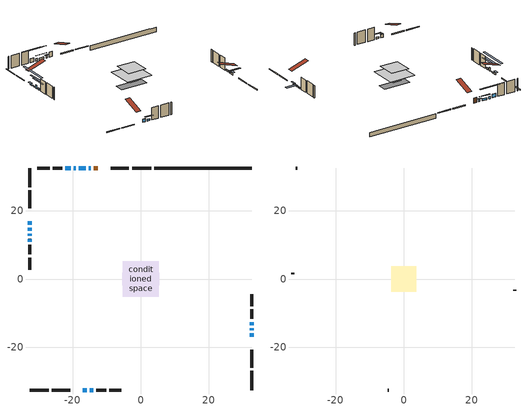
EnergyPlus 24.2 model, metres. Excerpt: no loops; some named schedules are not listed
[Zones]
conditioned space
 floor outside (Floor1 construction): -1.71,-1.71 -1.71,1.71 1.71,1.71 1.71,-1.71 z0.46
 floor adiabatic (AdiabaticFloorConstruction): -5.23,-5.23 -5.23,5.23 5.23,5.23 5.23,-5.23 z2.9
 floor foundation (Slab1 construction): -5.37,-1.79 -5.37,1.79 5.37,1.79 5.37,-1.79 z-1.31
 wall outside (RimJoist1 construction): 3.06,32.64 -2.54,32.64 / -32.64,-32.64 -27.04,-32.64 / -32.64,32.64 -32.64,27.04 / 32.64,-32.64 32.64,-27.04 z0.46:0.76
 wall outside (RimJoist2 construction): -3.47,32.64 -8.84,32.64 / -26.11,-32.64 -20.74,-32.64 / -32.64,26.11 -32.64,20.74 / 32.64,-26.11 32.64,-20.74 z0.46:0.76
 wall outside (AdiabaticWallConstruction 1): -12.59,32.64 -13.76,32.64 z0.46:2.49
 wall outside (AdiabaticWallConstruction): -14.69,32.64 -15.25,32.64 / -19.13,32.64 -19.69,32.64 z0.46:1.38; 32.64,-16.99 32.64,-15.97 / -16.18,32.64 -18.21,32.64 / -32.64,16.99 -32.64,15.97 / -14.97,-32.64 -13.95,-32.64 z0.46:1.22; -32.64,15.05 -32.64,14.23 z0.46:0.87; 32.64,-15.05 32.64,-14.53 / 32.64,-13.61 32.64,-12.69 z0.46:1.07; -20.62,32.64 -22.15,32.64 z0.46:1.98; -16.99,-32.64 -15.89,-32.64 z0.46:1.73; -32.64,13.3 -32.64,12.69 z0.46:1.88; -32.64,11.76 -32.64,11 z0.46:1.3
 wall outside (Wall1 construction): -23.07,32.64 -25.9,32.64 / -13.02,-32.64 -10.19,-32.64 / -32.64,10.07 -32.64,7.24 / 32.64,-11.76 32.64,-8.93 z0.46:5.34
 wall outside (Wall2 construction): -26.83,32.64 -30.41,32.64 / -9.26,-32.64 -5.68,-32.64 / -32.64,6.31 -32.64,2.73 / 32.64,-8 32.64,-4.42 z0.46:5.34
 wall foundation (FoundationWall1 construction): 3.99,32.64,-1.31 3.99,32.64,0.46 29.78,32.64,0.46 29.78,32.64,0.34 32.64,32.64,0.34 32.64,32.64,-1.31
 window (WindowConstruction 10): -14.69,32.64 -15.25,32.64 z0.46:1.37
 window (WindowConstruction 7): 32.64,-16.99 32.64,-15.97 z0.46:1.22
 window (WindowConstruction 8): -16.18,32.64 -18.21,32.64 z0.46:1.22
 window (WindowConstruction 9): -32.64,16.99 -32.64,15.97 z0.46:1.22
 window (WindowConstruction 12): -32.64,15.04 -32.64,14.23 z0.46:0.87
 window (WindowConstruction 11): -19.13,32.64 -19.69,32.64 z0.46:1.37
 window (WindowConstruction): 32.64,-15.04 32.64,-14.53 z0.46:1.07
 window (WindowConstruction 1): 32.64,-13.61 32.64,-12.69 z0.46:1.07
 window (WindowConstruction 2): -20.62,32.64 -22.15,32.64 z0.46:1.98
 window (WindowConstruction 3): -16.99,-32.64 -15.9,-32.64 z0.46:1.73
 window (WindowConstruction 4): -14.97,-32.64 -13.95,-32.64 z0.46:1.22
 window (WindowConstruction 5): -32.64,13.3 -32.64,12.69 z0.46:1.88
 window (WindowConstruction 6): -32.64,11.76 -32.64,11 z0.46:1.3
 door (Door): -12.59,32.64 -13.76,32.64 z0.46:2.49
 ceiling adiabatic (AdiabaticFloorConstruction): 5.23,-5.23 5.23,5.23 -5.23,5.23 -5.23,-5.23 z2.9
attic - vented
 floor to conditioned space (Floor2 construction Reversed): -3.7,-3.7 -3.7,3.7 3.7,3.7 3.7,-3.7 z5.34
 wall outside (Wall3 construction): -31.34,32.64 -31.71,32.64 / -4.75,-32.64 -4.38,-32.64 / -32.64,1.8 -32.64,1.43 / 32.64,-3.49 32.64,-3.12 z0.46:5.34
 roof outside (Roof1 construction): -11.67,32.64,5.34 -11.67,25.44,7.74 -9.77,25.44,7.74 -9.77,32.64,5.34; -17.92,-32.64,5.34 -17.92,-25.44,7.74 -19.81,-25.44,7.74 -19.81,-32.64,5.34; -32.64,17.92,5.34 -25.44,17.92,7.74 -25.44,19.81,7.74 -32.64,19.81,5.34; 32.64,-17.92,5.34 25.44,-17.92,7.74 25.44,-19.81,7.74 32.64,-19.81,5.34
shading: -15.55,32.64 -14.39,32.64 -14.39,32.94 -15.55,32.94 z1.67; 32.64,-15.67 32.64,-17.29 33.25,-17.29 33.25,-15.67 z1.52; -19.42,32.64 -14.96,32.64 -14.96,32.94 -19.42,32.94 z2.44; -32.64,15.67 -32.64,17.29 -33.25,17.29 -33.25,15.67 z1.52; -32.64,8.74 -32.64,20.53 -33.25,20.53 -33.25,8.74 z6.35; -23.65,32.64 -15.17,32.64 -15.17,32.94 -23.65,32.94 z5.33; 32.64,-14.38 32.64,-15.19 37.21,-15.19 37.21,-14.38 z1.22; 32.64,-12.64 32.64,-13.65 32.94,-13.65 32.94,-12.64 z1.12; -25.49,32.64 -17.27,32.64 -17.27,32.94 -25.49,32.94 z5.33; -15.85,-32.64 -17.04,-32.64 -17.04,-32.94 -15.85,-32.94 z1.78; -12.73,-32.64 -16.19,-32.64 -16.19,-32.94 -12.73,-32.94 z2.44; -32.64,9.95 -32.64,16.04 -33.25,16.04 -33.25,9.95 z4.62; -32.64,8.26 -32.64,14.5 -33.25,14.5 -33.25,8.26 z4.04
[Building]
Building 1: Terrain=Suburbs
[Site:Location]
Moncton Intl AP_NB: Latitude {deg}=46.11; Longitude {deg}=-64.68; Time Zone {hr}=-4; Elevation {m}=71; Keep Site Location Information=Yes
[Site:GroundTemperature:Shallow]
1.33672, -0.726403, -0.891626, 0.0874321, 4.0178, 7.92987, 11.3214, 13.4699, 13.6524, 11.905, 8.59993, 4.80787
[Site:WaterMainsTemperature]
Calculation Method=Schedule; Temperature Schedule=mains temperature schedule
[Material] Roughness=Rough; Thermal Absorptance=0.9
Name | Thickness {m} | Conductivity {W/m-K} | Density {kg/m3} | Specific Heat {J/kg-K} | Solar Absorptance | Visible Absorptance
asphalt or fiberglass shingles | 0.00635 | 0.162714 | 1121.4 | 1465.45 | 0.4 | 0.4
ceiling loosefill ins | 0.254 | 0.0480833 | 16.02 | 1046.75 | 0.7 | 0.7
ceiling stud and cavity | 0.1397 | 0.0965172 | 65.682 | 1177.47 | 0.7 | 0.7
concrete 4.0 in. | 0.1016 | 1.803125 | 2242.8 | 837.4 | 0.7 | 0.7
concrete 8.0 in. | 0.2032 | 1.803125 | 2242.8 | 837.4 | 0.7 | 0.7
door material | 0.04445 | 0.053851 | 512.64 | 1214.23 | 0.7 | 0.7
floor covering | 0.0127 | 0.0433444 | 54.468 | 1339.84 | 0.6 | 0.6
floor rigid ins | 0.051816 | 0.029427 | 32.04 | 1214.23 | 0.7 | 0.7
floor rigid ins 1; wall rigid ins | 0.512978 | 0.029427 | 32.04 | 1214.23 | 0.7 | 0.7
floor stud and cavity | 0.1397 | 0.0842943 | 92.3553 | 1139.71 | 0.7 | 0.7
floor stud and cavity 1 | 0.1397 | 1.75129 | 37.0049 | 1207.88 | 0.7 | 0.7
furniture material conditioned space 1 | 0.1524 | 0.115458 | 640.8 | 1214.23 | 0.6 | 0.6
gypsum board | 0.0127 | 0.160291 | 801 | 837.4 | 0.6 | 0.6
osb sheathing 0.5 in. | 0.0127 | 0.115458 | 512.64 | 1214.23 | 0.7 | 0.7
osb sheathing 0.75 in. | 0.01905 | 0.115458 | 512.64 | 1214.23 | 0.7 | 0.7
osb sheathing 2.0 in. | 0.0508 | 0.115458 | 512.64 | 1214.23 | 0.7 | 0.7
rim joist stud and cavity | 0.0508 | 0.153904 | 50.32683 | 1063.81 | 0.6 | 0.6
rim joist stud and cavity 1 | 0.0508 | 0.0285197 | 125.044 | 1163.47 | 0.6 | 0.6
wall stud and cavity | 0.1397 | 0.112219 | 139.0536 | 1170.24 | 0.7 | 0.7
wall stud and cavity 1 | 0.1397 | 0.111745 | 139.0536 | 1170.24 | 0.7 | 0.7
wall stud and cavity 2 | 0.0889 | 6.9971 | 50.32683 | 1063.81 | 0.6 | 0.6
wall stud and cavity 3 | 0.0889 | 0.380278 | 52.3479 | 1209.89 | 0.7 | 0.7
wall stud and cavity 4 | 0.0889 | 0.391764 | 83.0341 | 1211.67 | 0.7 | 0.7
wood siding | 0.0254 | 0.102417 | 544.68 | 1172.36 | 0.4 | 0.4
wood siding 1 | 0.00254 | 0.102417 | 544.68 | 1172.36 | 0.4 | 0.4
wood siding 2; wood siding 3; wood siding 4 | 0.0254 | 0.102417 | 544.68 | 1172.36 | 0.7 | 0.7
[WindowMaterial:SimpleGlazingSystem]
Name | U-Factor {W/m2-K} | Solar Heat Gain Coefficient
WindowMaterial | 3.07577 | 0.38
WindowMaterial 1 | 3.0383 | 0.46
WindowMaterial 2 | 2.95653 | 0.6
WindowMaterial 3 | 2.98606 | 0.56
WindowMaterial 4 | 3.02126 | 0.5
WindowMaterial 5 | 3.00991 | 0.51
WindowMaterial 6 | 3.04 | 0.48
WindowMaterial 7 | 3.04227 | 0.45
WindowMaterial 8 | 3.06158 | 0.39
[Construction]
AdiabaticFloorConstruction: floor stud and cavity 1, floor rigid ins 1, osb sheathing 0.75 in., floor covering
AdiabaticWallConstruction: wood siding 3, wall rigid ins, wall stud and cavity 3, gypsum board
AdiabaticWallConstruction 1: wood siding 4, wall rigid ins, wall stud and cavity 3, gypsum board
Door: door material
Floor1 construction: floor stud and cavity, floor rigid ins, osb sheathing 0.75 in., floor covering
Floor2 construction Reversed: gypsum board, ceiling stud and cavity, ceiling loosefill ins
FoundationWall1 construction: concrete 8.0 in.
furniture construction conditioned space 1: furniture material conditioned space 1
PartitionWallConstruction: gypsum board, wall stud and cavity 4, gypsum board
RimJoist1 construction: wood siding 2, rim joist stud and cavity
RimJoist2 construction: wood siding 2, osb sheathing 2.0 in., rim joist stud and cavity 1
Roof1 construction: asphalt or fiberglass shingles
Slab1 construction: concrete 4.0 in.
Wall1 construction: wood siding, osb sheathing 0.5 in., wall stud and cavity, gypsum board
Wall2 construction: wood siding, osb sheathing 0.5 in., wall stud and cavity 1, gypsum board
Wall3 construction: wood siding 1, wall stud and cavity 2
WindowConstruction: WindowMaterial
WindowConstruction 1: WindowMaterial 1
WindowConstruction 10; WindowConstruction 11: WindowMaterial 7
WindowConstruction 12: WindowMaterial 8
WindowConstruction 2: WindowMaterial 2
WindowConstruction 3: WindowMaterial 3
WindowConstruction 4; WindowConstruction 7; WindowConstruction 8; WindowConstruction 9: WindowMaterial 4
WindowConstruction 5: WindowMaterial 5
WindowConstruction 6: WindowMaterial 6
[Zone] Multiplier=1; Part of Total Floor Area=Yes
Name | Volume {m3}
attic - vented | 21.2812
conditioned space | 337.7
[Space]
Name | Zone | Volume {m3}
attic - vented 1 | attic - vented | 21.2812
conditioned space 1 | conditioned space | 337.7
[ZoneInfiltration:EffectiveLeakageArea]
infil attic - vented 1: Zone or Space=attic - vented 1; Schedule=Always On Discrete; Effective Air Leakage Area {cm2}=1928.12; Stack Coefficient=0.000505994; Wind Coefficient=1.51982e-05
[ZoneMixing]
whole house fan mix: Zone or Space=attic - vented; Schedule=Always On Continuous; Design Flow Rate Calculation Method=Flow/Zone; Design Flow Rate {m3/s}=0; Source Zone or Space=conditioned space
[SurfaceProperty:ExposedFoundationPerimeter]
Slab1: Exposed Perimeter Calculation Method=TotalExposedPerimeter; Total Exposed Perimeter {m}=28.652
[InternalMass] Zone or ZoneList=conditioned space; Space or SpaceList=conditioned space 1
Name | Construction | Surface Area {m2}
furniture mass conditioned space 1 | furniture construction conditioned space 1 | 63.7883
partition wall mass | PartitionWallConstruction | 159.471
[Lights]
interior lighting: Zone or ZoneList or Space or SpaceList=conditioned space 1; Schedule=interior lighting schedule; Design Level Calculation Method=LightingLevel; Lighting Level {W}=343.2; Return Air Fraction=0; Fraction Radiant=0.6; Fraction Visible=0.2; Fraction Replaceable=1
[People]
occupants: Zone or ZoneList or Space or SpaceList=conditioned space 1; Number of People Schedule=occupants schedule; Number of People Calculation Method=People; Number of People=3; Fraction Radiant=0.314171; Sensible Heat Fraction=0.56303; Activity Level Schedule=occupants activity schedule; Carbon Dioxide Generation Rate {m3/s-W}=0; Enable ASHRAE 55 Comfort Warnings=No; Mean Radiant Temperature Calculation Type=EnclosureAveraged
[ElectricEquipment] Zone or ZoneList or Space or SpaceList=conditioned space 1; Design Level Calculation Method=EquipmentLevel
Name | Schedule | Design Level {W} | Fraction Latent | Fraction Radiant | Fraction Lost
clothes dryer | clothes dryer schedule | 140.772 | 0.015 | 0.081 | 0.85
clothes washer | clothes washer schedule | 32.1985 | 0.03 | 0.162 | 0.7
cooking range | cooking range schedule | 215.147 | 0.08 | 0.432 | 0.2
dishwasher | dishwasher schedule | 66.8632 | 0.3 | 0.18 | 0.4
fridge | fridge schedule | 72.9452 | 0 | 0.6 | 0
mech vent bath fan 0 | mech vent bath fan 0 schedule | 50.2 | 0 | 0 | 1
mech vent house fan | mech vent house fan schedule | 0 | 0 | 0 | 1
mech vent house fan cfis | mech vent house fan cfis schedule | 0 | 0 | 0 | 0
misc plug loads | misc plug loads schedule | 494.7 | 0.045 | 0.513 | 0.1
whole house fan | Always On Discrete | 0 | 0 | 0 | 1
[OtherEquipment] Zone or ZoneList or Space or SpaceList=conditioned space 1; Design Level Calculation Method=EquipmentLevel
Name | Fuel Type | Schedule | Design Level {W} | Fraction Latent | Fraction Radiant | Fraction Lost
clothes dryer 1 | Electricity | clothes dryer schedule | 0 | 0.015 | 0.081 | 0.85
cooking range 1 | Electricity | cooking range schedule | 0 | 0.08 | 0.432 | 0.2
general water use latent | None | general water use schedule | 62.594 | 1 | 0 | 0
general water use sensible | None | general water use schedule | -61.6891 | 0 | 0.6 | 0
mech vent house fan latent load | None | Always On Discrete | 0 | 1 | 0 | 0
mech vent house fan sensible load | None | Always On Discrete | 0 | 0 | 0 | 0
water heater energy adjustment1 | Electricity | Always On Discrete | 0.01 | 0 | 0 | 1
[ZoneInfiltration:DesignFlowRate] Zone or ZoneList or Space or SpaceList=conditioned space 1; Schedule=Always On Discrete; Design Flow Rate Calculation Method=Flow/Zone; Design Flow Rate {m3/s}=0
infil flow; natural vent flow; whole house fan flow
[ZoneControl:Thermostat]
conditioned space Thermostat: Zone or ZoneList=conditioned space; Control Type Schedule=conditioned space Thermostat Schedule; Control 1=conditioned space temperature setpoint; Temperature Difference Between Cutout And Setpoint {deltaC}=0
[ZoneHVAC:Baseboard:Convective:Electric]
electric baseboard: Availability Schedule=Always On Discrete; Heating Design Capacity {W}=17386.1; Efficiency=1
[Zone equipment]
conditioned space: electric baseboard
[Foundation:Kiva]
Foundation Kiva 1: Initial Indoor Air Temperature {C}=18; Wall Height Above Grade {m}=0.460004; Wall Depth Below Slab {m}=0.2032
[Foundation:Kiva:Settings]
Soil Conductivity {W/m-K}=0.849921; Soil Density {kg/m3}=1842.3; Soil Specific Heat {J/kg-K}=418.7; Ground Solar Absorptivity=0.9; Ground Thermal Absorptivity=0.9; Ground Surface Roughness {m}=0.03; Far-Field Width {m}=40; Deep-Ground Boundary Condition=ZeroFlux; Deep-Ground Depth {m}=40; Minimum Cell Dimension {m}=0.2; Maximum Cell Growth Coefficient=3; Simulation Timestep=Timestep
[Exterior:Lights]
exterior lighting: Schedule=exterior lighting schedule; Design Level {W}=75.6
[EnergyManagementSystem:GlobalVariable]
infil_program_Qfan
infil_program_Qinf
natural_vent_program_Qnv
natural_vent_program_Qwhf
[EnergyManagementSystem:Sensor]
Name | Output:Variable or Output:Meter Index Key | Output:Variable or Output:Meter
airflow_gain | infil flow | Infiltration Sensible Heat Gain Energy
airflow_gain_1 | natural vent flow | Infiltration Sensible Heat Gain Energy
airflow_gain_2 | whole house fan flow | Infiltration Sensible Heat Gain Energy
airflow_loss | infil flow | Infiltration Sensible Heat Loss Energy
airflow_loss_1 | natural vent flow | Infiltration Sensible Heat Loss Energy
airflow_loss_2 | whole house fan flow | Infiltration Sensible Heat Loss Energy
clg_load_cond |  | Cooling:EnergyTransfer:Zone:CONDITIONED SPACE
clg_sp_s; clg_sp_s_1 | cooling setpoint | Schedule Value
clothes_dryer_exhaust_0_sch_s | clothes dryer exhaust 0 schedule | Schedule Value
conditioned_space_clg_unmet_s | conditioned space | Zone Cooling Setpoint Not Met Time
conditioned_space_htg_unmet_s | conditioned space | Zone Heating Setpoint Not Met Time
cool_season | cooling season schedule | Schedule Value
fridge_tin_s | conditioned space | Zone Mean Air Temperature
htg_load_cond |  | Heating:EnergyTransfer:Zone:CONDITIONED SPACE
htg_sp_s; htg_sp_s_1 | heating setpoint | Schedule Value
ig_ee_conv | clothes dryer | Electric Equipment Convective Heating Energy
ig_ee_conv_2 | cooking range | Electric Equipment Convective Heating Energy
ig_ee_conv_4 | fridge | Electric Equipment Convective Heating Energy
ig_ee_conv_5 | misc plug loads | Electric Equipment Convective Heating Energy
ig_ee_conv_6 | whole house fan | Electric Equipment Convective Heating Energy
ig_ee_rad | clothes dryer | Electric Equipment Radiant Heating Energy
ig_ee_rad_2 | cooking range | Electric Equipment Radiant Heating Energy
ig_ee_rad_4 | fridge | Electric Equipment Radiant Heating Energy
ig_ee_rad_5 | misc plug loads | Electric Equipment Radiant Heating Energy
ig_ee_rad_6 | whole house fan | Electric Equipment Radiant Heating Energy
ig_lgt_conv | interior lighting | Lights Convective Heating Energy
ig_lgt_rad | interior lighting | Lights Radiant Heating Energy
ig_lgt_vis | interior lighting | Lights Visible Radiation Heating Energy
ig_oe_conv | clothes dryer 1 | Other Equipment Convective Heating Energy
ig_oe_conv_1 | cooking range 1 | Other Equipment Convective Heating Energy
ig_oe_conv_2 | general water use latent | Other Equipment Convective Heating Energy
ig_oe_conv_3 | general water use sensible | Other Equipment Convective Heating Energy
ig_oe_conv_4 | water heater energy adjustment1 | Other Equipment Convective Heating Energy
ig_oe_rad | clothes dryer 1 | Other Equipment Radiant Heating Energy
ig_oe_rad_1 | cooking range 1 | Other Equipment Radiant Heating Energy
ig_oe_rad_2 | general water use latent | Other Equipment Radiant Heating Energy
ig_oe_rad_3 | general water use sensible | Other Equipment Radiant Heating Energy
ig_oe_rad_4 | water heater energy adjustment1 | Other Equipment Radiant Heating Energy
ig_ppl_conv | occupants | People Convective Heating Energy
ig_ppl_rad | occupants | People Radiant Heating Energy
im_conv | furniture mass conditioned space 1 | Surface Inside Face Convection Heat Gain Energy
im_conv_1 | partition wall mass | Surface Inside Face Convection Heat Gain Energy
im_ig | furniture mass conditioned space 1 | Surface Inside Face Internal Gains Radiation Heat Gain Energy
im_ig_1 | partition wall mass | Surface Inside Face Internal Gains Radiation Heat Gain Energy
im_lgt | furniture mass conditioned space 1 | Surface Inside Face Lights Radiation Heat Gain Energy
im_lgt_1 | partition wall mass | Surface Inside Face Lights Radiation Heat Gain Energy
im_sol | furniture mass conditioned space 1 | Surface Inside Face Solar Radiation Heat Gain Energy
im_sol_1 | partition wall mass | Surface Inside Face Solar Radiation Heat Gain Energy
im_surf | furniture mass conditioned space 1 | Surface Inside Face Net Surface Thermal Radiation Heat Gain Energy
im_surf_1 | partition wall mass | Surface Inside Face Net Surface Thermal Radiation Heat Gain Energy
mech_vent_bath_fan_0_sch_s | mech vent bath fan 0 schedule | Schedule Value
mv_conv | mech vent bath fan 0 | Electric Equipment Convective Heating Energy
mv_conv_1 | mech vent house fan | Electric Equipment Convective Heating Energy
mv_conv_2 | mech vent house fan cfis | Electric Equipment Convective Heating Energy
mv_conv_3 | mech vent house fan latent load | Other Equipment Convective Heating Energy
mv_conv_4 | mech vent house fan sensible load | Other Equipment Convective Heating Energy
mv_rad | mech vent bath fan 0 | Electric Equipment Radiant Heating Energy
mv_rad_1 | mech vent house fan | Electric Equipment Radiant Heating Energy
mv_rad_2 | mech vent house fan cfis | Electric Equipment Radiant Heating Energy
mv_rad_3 | mech vent house fan latent load | Other Equipment Radiant Heating Energy
mv_rad_4 | mech vent house fan sensible load | Other Equipment Radiant Heating Energy
natural_vent_s | natural vent schedule | Schedule Value
out_pb_s |  | Site Outdoor Air Barometric Pressure
out_wt_s |  | Site Outdoor Air Humidity Ratio
site_vw_s |  | Site Wind Speed
ss_back_out | Window1 | Surface Window Shortwave from Zone Back Out Window Heat Transfer Rate
ss_back_out_1 | Window10 | Surface Window Shortwave from Zone Back Out Window Heat Transfer Rate
ss_back_out_10 | Window7 | Surface Window Shortwave from Zone Back Out Window Heat Transfer Rate
ss_back_out_11 | Window8 | Surface Window Shortwave from Zone Back Out Window Heat Transfer Rate
ss_back_out_12 | Window9 | Surface Window Shortwave from Zone Back Out Window Heat Transfer Rate
ss_back_out_2 | Window11 | Surface Window Shortwave from Zone Back Out Window Heat Transfer Rate
ss_back_out_3 | Window13 | Surface Window Shortwave from Zone Back Out Window Heat Transfer Rate
ss_back_out_4 | Window14 | Surface Window Shortwave from Zone Back Out Window Heat Transfer Rate
ss_back_out_5 | Window2 | Surface Window Shortwave from Zone Back Out Window Heat Transfer Rate
ss_back_out_6 | Window3 | Surface Window Shortwave from Zone Back Out Window Heat Transfer Rate
ss_back_out_7 | Window4 | Surface Window Shortwave from Zone Back Out Window Heat Transfer Rate
ss_back_out_8 | Window5 | Surface Window Shortwave from Zone Back Out Window Heat Transfer Rate
ss_back_out_9 | Window6 | Surface Window Shortwave from Zone Back Out Window Heat Transfer Rate
ss_conv | Door1 | Surface Inside Face Convection Heat Gain Energy
ss_conv_1 | Window1 | Surface Inside Face Convection Heat Gain Energy
ss_conv_10 | Window6 | Surface Inside Face Convection Heat Gain Energy
ss_conv_11 | Window7 | Surface Inside Face Convection Heat Gain Energy
ss_conv_12 | Window8 | Surface Inside Face Convection Heat Gain Energy
ss_conv_13 | Window9 | Surface Inside Face Convection Heat Gain Energy
ss_conv_2 | Window10 | Surface Inside Face Convection Heat Gain Energy
ss_conv_3 | Window11 | Surface Inside Face Convection Heat Gain Energy
ss_conv_4 | Window13 | Surface Inside Face Convection Heat Gain Energy
ss_conv_5 | Window14 | Surface Inside Face Convection Heat Gain Energy
ss_conv_6 | Window2 | Surface Inside Face Convection Heat Gain Energy
ss_conv_7 | Window3 | Surface Inside Face Convection Heat Gain Energy
ss_conv_8 | Window4 | Surface Inside Face Convection Heat Gain Energy
ss_conv_9 | Window5 | Surface Inside Face Convection Heat Gain Energy
ss_ig | Door1 | Surface Inside Face Internal Gains Radiation Heat Gain Energy
ss_ig_1 | Window1 | Surface Inside Face Internal Gains Radiation Heat Gain Energy
ss_ig_10 | Window6 | Surface Inside Face Internal Gains Radiation Heat Gain Energy
ss_ig_11 | Window7 | Surface Inside Face Internal Gains Radiation Heat Gain Energy
ss_ig_12 | Window8 | Surface Inside Face Internal Gains Radiation Heat Gain Energy
ss_ig_13 | Window9 | Surface Inside Face Internal Gains Radiation Heat Gain Energy
ss_ig_2 | Window10 | Surface Inside Face Internal Gains Radiation Heat Gain Energy
ss_ig_3 | Window11 | Surface Inside Face Internal Gains Radiation Heat Gain Energy
ss_ig_4 | Window13 | Surface Inside Face Internal Gains Radiation Heat Gain Energy
ss_ig_5 | Window14 | Surface Inside Face Internal Gains Radiation Heat Gain Energy
ss_ig_6 | Window2 | Surface Inside Face Internal Gains Radiation Heat Gain Energy
ss_ig_7 | Window3 | Surface Inside Face Internal Gains Radiation Heat Gain Energy
ss_ig_8 | Window4 | Surface Inside Face Internal Gains Radiation Heat Gain Energy
ss_ig_9 | Window5 | Surface Inside Face Internal Gains Radiation Heat Gain Energy
ss_lgt | Door1 | Surface Inside Face Lights Radiation Heat Gain Energy
ss_sol | Door1 | Surface Inside Face Solar Radiation Heat Gain Energy
ss_surf | Door1 | Surface Inside Face Net Surface Thermal Radiation Heat Gain Energy
ss_surf_1 | Window1 | Surface Inside Face Net Surface Thermal Radiation Heat Gain Energy
ss_surf_10 | Window6 | Surface Inside Face Net Surface Thermal Radiation Heat Gain Energy
ss_surf_11 | Window7 | Surface Inside Face Net Surface Thermal Radiation Heat Gain Energy
ss_surf_12 | Window8 | Surface Inside Face Net Surface Thermal Radiation Heat Gain Energy
ss_surf_13 | Window9 | Surface Inside Face Net Surface Thermal Radiation Heat Gain Energy
ss_surf_2 | Window10 | Surface Inside Face Net Surface Thermal Radiation Heat Gain Energy
ss_surf_3 | Window11 | Surface Inside Face Net Surface Thermal Radiation Heat Gain Energy
ss_surf_4 | Window13 | Surface Inside Face Net Surface Thermal Radiation Heat Gain Energy
ss_surf_5 | Window14 | Surface Inside Face Net Surface Thermal Radiation Heat Gain Energy
ss_surf_6 | Window2 | Surface Inside Face Net Surface Thermal Radiation Heat Gain Energy
ss_surf_7 | Window3 | Surface Inside Face Net Surface Thermal Radiation Heat Gain Energy
ss_surf_8 | Window4 | Surface Inside Face Net Surface Thermal Radiation Heat Gain Energy
ss_surf_9 | Window5 | Surface Inside Face Net Surface Thermal Radiation Heat Gain Energy
ss_trans_in | Window1 | Surface Window Transmitted Solar Radiation Rate
ss_trans_in_1 | Window10 | Surface Window Transmitted Solar Radiation Rate
ss_trans_in_10 | Window7 | Surface Window Transmitted Solar Radiation Rate
ss_trans_in_11 | Window8 | Surface Window Transmitted Solar Radiation Rate
ss_trans_in_12 | Window9 | Surface Window Transmitted Solar Radiation Rate
ss_trans_in_2 | Window11 | Surface Window Transmitted Solar Radiation Rate
ss_trans_in_3 | Window13 | Surface Window Transmitted Solar Radiation Rate
ss_trans_in_4 | Window14 | Surface Window Transmitted Solar Radiation Rate
ss_trans_in_5 | Window2 | Surface Window Transmitted Solar Radiation Rate
ss_trans_in_6 | Window3 | Surface Window Transmitted Solar Radiation Rate
ss_trans_in_7 | Window4 | Surface Window Transmitted Solar Radiation Rate
ss_trans_in_8 | Window5 | Surface Window Transmitted Solar Radiation Rate
ss_trans_in_9 | Window6 | Surface Window Transmitted Solar Radiation Rate
ss_trans_out | Window1 | Surface Inside Face Initial Transmitted Diffuse Transmitted Out Window Solar Radiation Rate
ss_trans_out_1 | Window10 | Surface Inside Face Initial Transmitted Diffuse Transmitted Out Window Solar Radiation Rate
ss_trans_out_10 | Window7 | Surface Inside Face Initial Transmitted Diffuse Transmitted Out Window Solar Radiation Rate
ss_trans_out_11 | Window8 | Surface Inside Face Initial Transmitted Diffuse Transmitted Out Window Solar Radiation Rate
ss_trans_out_12 | Window9 | Surface Inside Face Initial Transmitted Diffuse Transmitted Out Window Solar Radiation Rate
ss_trans_out_2 | Window11 | Surface Inside Face Initial Transmitted Diffuse Transmitted Out Window Solar Radiation Rate
ss_trans_out_3 | Window13 | Surface Inside Face Initial Transmitted Diffuse Transmitted Out Window Solar Radiation Rate
ss_trans_out_4 | Window14 | Surface Inside Face Initial Transmitted Diffuse Transmitted Out Window Solar Radiation Rate
ss_trans_out_5 | Window2 | Surface Inside Face Initial Transmitted Diffuse Transmitted Out Window Solar Radiation Rate
ss_trans_out_6 | Window3 | Surface Inside Face Initial Transmitted Diffuse Transmitted Out Window Solar Radiation Rate
ss_trans_out_7 | Window4 | Surface Inside Face Initial Transmitted Diffuse Transmitted Out Window Solar Radiation Rate
ss_trans_out_8 | Window5 | Surface Inside Face Initial Transmitted Diffuse Transmitted Out Window Solar Radiation Rate
